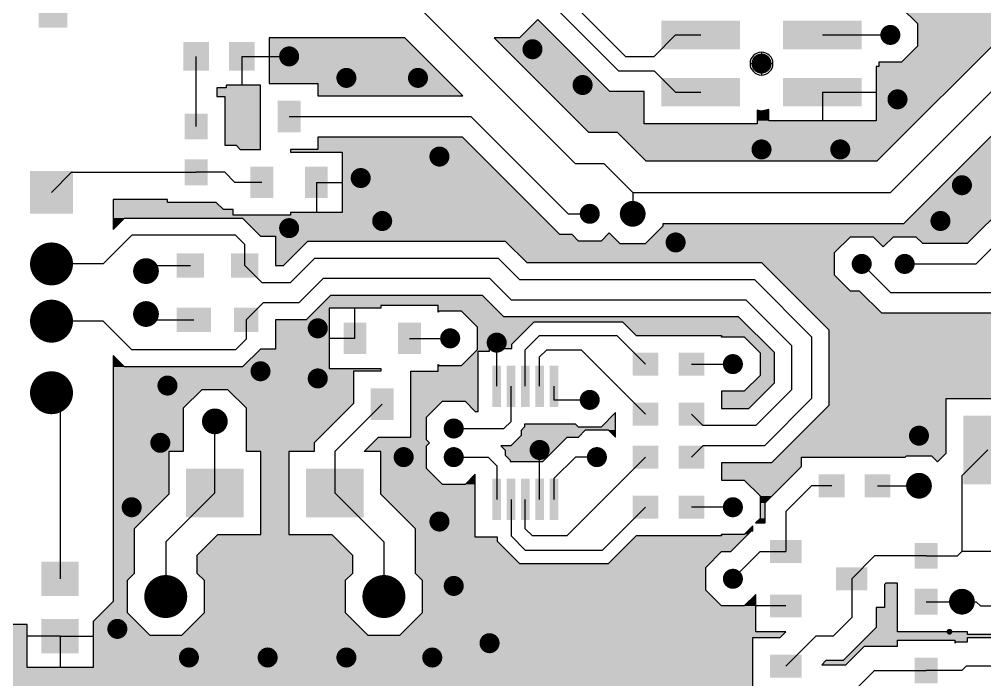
# Model space of a CAD drawing. Extents: x 295 to 953, y 10 to 290.
# Drawn here: x 518.8 to 574.4, y 122.1 to 160.2 of the extents above; entities that cross this region are included whole.
import ezdxf

# ---------------------------------------------------------------- set-up
doc = ezdxf.new("R2010")
doc.units = 0
doc.header["$LTSCALE"] = 5
doc.header["$MEASUREMENT"] = 0
doc.layers.get('0').update_dxf_attribs({"linetype": 'CONTINUOUS', "lineweight": 25})
doc.layers.add('16_COMP_GBR', color=1, linetype='CONTINUOUS')

msp = doc.modelspace()

# ---------------------------------------------------------------- linework, layer by layer
for points, const_width in [([(568.714, 159.25, 1), (569.291, 159.25, 1)], 0.577), ([(534.064, 158.013, 1), (534.641, 158.013, 1)], 0.577), ([(548.089, 158.425, 1), (548.666, 158.425, 1)], 0.577), ([(561.289, 157.6, 1), (561.866, 157.6, 1)], 0.577), ([(537.364, 156.775, 1), (537.941, 156.775, 1)], 0.577), ([(541.489, 156.775, 1), (542.066, 156.775, 1)], 0.577), ([(550.976, 156.363, 1), (551.554, 156.363, 1)], 0.577), ([(569.126, 155.538, 1), (569.704, 155.538, 1)], 0.577), ([(561.289, 152.65, 1), (561.866, 152.65, 1)], 0.577), ([(565.826, 152.65, 1), (566.404, 152.65, 1)], 0.577), ([(542.726, 152.238, 1), (543.304, 152.238, 1)], 0.577), ([(538.189, 151, 1), (538.766, 151, 1)], 0.577), ([(572.839, 150.588, 1), (573.416, 150.588, 1)], 0.577), ([(553.781, 148.938, 1), (554.524, 148.938, 1)], 0.742), ([(551.389, 148.938, 1), (551.966, 148.938, 1)], 0.577), ([(534.064, 148.113, 1), (534.641, 148.113, 1)], 0.577), ([(539.426, 148.525, 1), (540.004, 148.525, 1)], 0.577), ([(571.601, 148.525, 1), (572.179, 148.525, 1)], 0.577), ([(556.339, 147.288, 1), (556.916, 147.288, 1)], 0.577), ([(520.039, 146.05, 1), (521.276, 146.05, 1)], 1.238), ([(525.731, 145.638, 1), (526.474, 145.638, 1)], 0.742), ([(567.064, 146.05, 1), (567.641, 146.05, 1)], 0.577), ([(569.539, 146.05, 1), (570.116, 146.05, 1)], 0.577), ([(520.039, 142.75, 1), (521.276, 142.75, 1)], 1.238), ([(525.731, 143.163, 1), (526.474, 143.163, 1)], 0.742), ([(535.714, 142.338, 1), (536.291, 142.338, 1)], 0.577), ([(543.345, 141.76, 1), (543.923, 141.76, 1)], 0.577), ([(546.026, 141.513, 1), (546.604, 141.513, 1)], 0.577), ([(559.639, 140.275, 1), (560.216, 140.275, 1)], 0.577), ([(532.414, 139.863, 1), (532.991, 139.863, 1)], 0.577), ([(520.039, 138.625, 1), (521.276, 138.625, 1)], 1.238), ([(535.714, 139.45, 1), (536.291, 139.45, 1)], 0.577), ([(527.051, 139.038, 1), (527.629, 139.038, 1)], 0.577), ([(551.389, 138.213, 1), (551.966, 138.213, 1)], 0.577), ([(529.7, 136.975, 1), (530.442, 136.975, 1)], 0.742), ([(543.551, 136.563, 1), (544.129, 136.563, 1)], 0.577), ([(526.639, 135.738, 1), (527.216, 135.738, 1)], 0.577), ([(570.364, 136.15, 1), (570.941, 136.15, 1)], 0.577), ([(548.501, 135.325, 1), (549.079, 135.325, 1)], 0.577), ([(540.664, 134.913, 1), (541.241, 134.913, 1)], 0.577), ([(543.551, 134.913, 1), (544.129, 134.913, 1)], 0.577), ([(551.801, 134.913, 1), (552.379, 134.913, 1)], 0.577), ([(570.281, 133.263, 1), (571.024, 133.263, 1)], 0.742), ([(524.989, 132.025, 1), (525.566, 132.025, 1)], 0.577), ([(559.639, 132.025, 1), (560.216, 132.025, 1)], 0.577), ([(542.726, 131.2, 1), (543.304, 131.2, 1)], 0.577), ([(526.622, 126.877, 1), (527.86, 126.877, 1)], 1.238), ([(539.195, 126.877, 1), (540.433, 126.877, 1)], 1.238), ([(543.551, 127.488, 1), (544.129, 127.488, 1)], 0.577), ([(559.639, 127.9, 1), (560.216, 127.9, 1)], 0.577), ([(572.756, 126.58, 1), (573.499, 126.58, 1)], 0.742), ([(524.164, 125.013, 1), (524.741, 125.013, 1)], 0.577), ([(545.614, 124.188, 1), (546.191, 124.188, 1)], 0.577), ([(572.327, 124.848, 1), (572.492, 124.848, 1)], 0.165), ([(528.289, 123.363, 1), (528.866, 123.363, 1)], 0.577), ([(532.826, 123.363, 1), (533.404, 123.363, 1)], 0.577), ([(537.364, 123.363, 1), (537.941, 123.363, 1)], 0.577), ([(542.314, 123.363, 1), (542.891, 123.363, 1)], 0.577)]:
    msp.add_lwpolyline(points, format="xyb", close=True, dxfattribs=dict(const_width=const_width))
for points in [[(521.565, 161.148), (521.565, 159.663), (519.915, 161.148), (519.915, 159.663)], [(560.34, 160.075), (560.34, 158.425), (555.803, 160.075), (555.803, 158.425)], [(567.353, 160.075), (567.353, 158.425), (562.815, 160.075), (562.815, 158.425)], [(529.733, 158.838), (529.733, 157.188), (528.248, 158.838), (528.248, 157.188)], [(532.373, 158.838), (532.373, 157.188), (530.888, 158.838), (530.888, 157.188)], [(560.34, 156.775), (560.34, 155.125), (555.803, 156.775), (555.803, 155.125)], [(567.353, 156.775), (567.353, 155.125), (562.815, 156.775), (562.815, 155.125)], [(535.013, 155.455), (535.013, 153.64), (533.693, 155.455), (533.693, 153.64)], [(529.65, 154.713), (529.65, 153.228), (528.33, 154.713), (528.33, 153.228)], [(529.65, 152.073), (529.65, 150.588), (528.33, 152.073), (528.33, 150.588)], [(521.895, 151.413), (521.895, 148.938), (519.42, 151.413), (519.42, 148.938)], [(533.445, 151.66), (533.445, 149.845), (532.125, 151.66), (532.125, 149.845)], [(536.58, 151.66), (536.58, 149.845), (535.26, 151.66), (535.26, 149.845)], [(529.444, 146.669), (529.444, 145.266), (527.876, 146.669), (527.876, 145.266)], [(532.579, 146.669), (532.579, 145.266), (531.011, 146.669), (531.011, 145.266)], [(529.856, 143.534), (529.856, 142.131), (527.876, 143.534), (527.876, 142.131)], [(532.579, 143.534), (532.579, 142.131), (531.176, 143.534), (531.176, 142.131)], [(538.808, 142.668), (538.808, 140.853), (537.488, 142.668), (537.488, 140.853)], [(541.943, 142.668), (541.943, 140.853), (540.623, 142.668), (540.623, 140.853)], [(555.638, 140.935), (555.638, 139.615), (554.153, 140.935), (554.153, 139.615)], [(558.278, 140.935), (558.278, 139.615), (556.793, 140.935), (556.793, 139.615)], [(546.563, 140.193), (546.563, 137.8), (546.068, 140.193), (546.068, 137.8)], [(547.388, 140.193), (547.388, 137.8), (546.893, 140.193), (546.893, 137.8)], [(548.213, 140.193), (548.213, 137.8), (547.718, 140.193), (547.718, 137.8)], [(549.038, 140.193), (549.038, 137.8), (548.543, 140.193), (548.543, 137.8)], [(549.863, 140.193), (549.863, 137.8), (549.368, 140.193), (549.368, 137.8)], [(540.375, 138.873), (540.375, 137.058), (539.055, 138.873), (539.055, 137.058)], [(555.638, 138.048), (555.638, 136.728), (554.153, 138.048), (554.153, 136.728)], [(558.278, 138.048), (558.278, 136.728), (556.793, 138.048), (556.793, 136.728)], [(576.015, 137.305), (576.015, 133.345), (573.21, 137.305), (573.21, 133.345)], [(555.638, 135.573), (555.638, 134.253), (554.153, 135.573), (554.153, 134.253)], [(558.278, 135.573), (558.278, 134.253), (556.793, 135.573), (556.793, 134.253)], [(531.726, 134.254), (531.726, 131.446), (528.415, 134.254), (528.415, 131.446)], [(538.641, 134.254), (538.641, 131.446), (535.331, 134.254), (535.331, 131.446)], [(546.563, 133.675), (546.563, 131.283), (546.068, 133.675), (546.068, 131.283)], [(547.388, 133.675), (547.388, 131.283), (546.893, 133.675), (546.893, 131.283)], [(548.213, 133.675), (548.213, 131.283), (547.718, 133.675), (547.718, 131.283)], [(549.038, 133.675), (549.038, 131.283), (548.543, 133.675), (548.543, 131.283)], [(549.863, 133.675), (549.863, 131.283), (549.368, 133.675), (549.368, 131.283)], [(566.363, 133.923), (566.363, 132.603), (564.878, 133.923), (564.878, 132.603)], [(569.003, 133.923), (569.003, 132.603), (567.518, 133.923), (567.518, 132.603)], [(555.638, 132.685), (555.638, 131.365), (554.153, 132.685), (554.153, 131.365)], [(558.278, 132.685), (558.278, 131.365), (556.793, 132.685), (556.793, 131.365)], [(563.888, 130.128), (563.888, 128.808), (562.073, 130.128), (562.073, 128.808)], [(571.725, 129.963), (571.725, 128.478), (570.405, 129.963), (570.405, 128.478)], [(522.225, 128.89), (522.225, 126.91), (520.08, 128.89), (520.08, 126.91)], [(567.683, 128.56), (567.683, 127.24), (565.868, 128.56), (565.868, 127.24)], [(563.888, 126.993), (563.888, 125.673), (562.073, 126.993), (562.073, 125.673)], [(571.725, 127.323), (571.725, 125.838), (570.405, 127.323), (570.405, 125.838)], [(522.225, 125.59), (522.225, 123.61), (520.08, 125.59), (520.08, 123.61)], [(563.888, 123.528), (563.888, 122.208), (562.073, 123.528), (562.073, 122.208)], [(571.725, 123.363), (571.725, 121.878), (570.405, 123.363), (570.405, 121.878)]]:
    msp.add_solid(points)
at = {"layer": '16_COMP_GBR', "color": 7}
for p, q in [((553.74, 158.013), (528.99, 182.763)), ((553.328, 157.188), (528.578, 181.938)), ((538.478, 164.2), (550.853, 151.825)), ((568.25, 151.99), (580.625, 164.365)), ((581.378, 162.55), (569.003, 150.175)), ((569.653, 160.818), (570.57, 159.9)), ((582.13, 160.735), (569.755, 148.36)), ((548.68, 160.144), (547.62, 159.085)), ((552.833, 155.991), (548.68, 160.144)), ((570.57, 159.9), (570.57, 158.602)), ((556.628, 159.25), (555.39, 158.013)), ((556.628, 159.25), (558.071, 159.25)), ((565.084, 159.25), (569.003, 159.25)), ((573.458, 147.246), (585.833, 159.621)), ((533.198, 159.085), (533.198, 156.445)), ((541.025, 159.085), (533.198, 159.085)), ((544.366, 155.744), (541.025, 159.085)), ((546.16, 159.085), (551.605, 153.64)), ((547.62, 159.085), (546.16, 159.085)), ((570.57, 158.602), (569.653, 157.683)), ((528.99, 153.97), (528.99, 158.013)), ((531.63, 158.013), (534.353, 158.013)), ((531.63, 158.013), (531.63, 156.363)), ((531.63, 158.013), (533.198, 158.013)), ((531.63, 158.013), (531.63, 156.363)), ((531.63, 158.013), (533.198, 158.013)), ((553.74, 158.013), (555.39, 158.013)), ((561.578, 158.26), (561.578, 156.94)), ((586.328, 158.425), (573.953, 146.05)), ((560.918, 157.6), (562.238, 157.6)), ((568.343, 157.692), (568.343, 157.435)), ((568.354, 157.683), (568.343, 157.692)), ((569.653, 157.683), (568.354, 157.683)), ((553.328, 157.188), (555.39, 157.188)), ((556.628, 155.95), (555.39, 157.188)), ((568.178, 157.435), (568.178, 154.3)), ((568.343, 157.435), (568.178, 157.435)), ((530.723, 156.363), (530.723, 156.198)), ((532.703, 156.363), (530.723, 156.363)), ((532.703, 152.65), (532.703, 156.363)), ((533.198, 156.445), (536.003, 156.445)), ((536.003, 156.445), (536.003, 155.744)), ((530.186, 156.198), (530.186, 155.703)), ((530.723, 156.198), (530.186, 156.198)), ((554.813, 155.991), (552.833, 155.991)), ((554.813, 154.135), (554.813, 155.991)), ((556.628, 155.95), (558.071, 155.95)), ((565.084, 155.95), (565.084, 154.3)), ((565.084, 155.95), (568.178, 155.95)), ((530.186, 155.703), (530.64, 155.703)), ((530.64, 155.703), (530.64, 152.898)), ((536.003, 155.744), (544.366, 155.744)), ((561.33, 154.91), (561.33, 154.135)), ((561.578, 154.861), (561.33, 154.91)), ((561.99, 154.944), (561.578, 154.861)), ((561.99, 154.3), (561.99, 154.944)), ((534.353, 154.548), (544.83, 154.548)), ((550.44, 148.938), (544.83, 154.548)), ((561.33, 154.135), (554.813, 154.135)), ((568.178, 154.3), (561.99, 154.3)), ((551.605, 153.64), (553.255, 153.64)), ((553.255, 153.64), (554.905, 151.99)), ((536.003, 153.351), (536.003, 152.65)), ((544.335, 153.351), (536.003, 153.351)), ((549.945, 147.741), (544.335, 153.351)), ((530.64, 152.898), (531.29, 152.898)), ((531.29, 152.898), (531.538, 152.65)), ((531.538, 152.65), (532.703, 152.65)), ((534.435, 152.65), (534.435, 152.485)), ((536.003, 152.65), (534.435, 152.65)), ((534.435, 152.485), (537.405, 152.485)), ((537.405, 152.485), (537.405, 149.02)), ((554.905, 151.99), (568.25, 151.99)), ((552.503, 151.825), (550.853, 151.825)), ((554.153, 150.175), (552.503, 151.825)), ((520.658, 150.175), (521.813, 151.33)), ((521.813, 151.33), (528.99, 151.33)), ((530.64, 151.33), (528.99, 151.33)), ((530.64, 151.33), (531.218, 150.753)), ((532.785, 150.753), (531.218, 150.753)), ((535.92, 150.753), (535.92, 149.02)), ((535.92, 150.753), (537.405, 150.753)), ((524.205, 149.763), (524.205, 148.028)), ((527.34, 149.763), (524.205, 149.763)), ((527.34, 149.597), (527.34, 149.763)), ((554.153, 150.175), (569.003, 150.175)), ((554.153, 150.175), (554.153, 148.938)), ((530.155, 149.597), (527.34, 149.597)), ((530.569, 149.185), (530.155, 149.597)), ((531.135, 149.185), (530.569, 149.185)), ((531.135, 148.855), (531.135, 149.185)), ((524.205, 148.028), (524.867, 148.69)), ((524.867, 148.69), (531.67, 148.69)), ((534.435, 148.855), (531.135, 148.855)), ((531.67, 148.69), (532.701, 147.659)), ((534.435, 149.02), (534.435, 148.855)), ((537.405, 149.02), (534.435, 149.02)), ((550.44, 148.938), (551.678, 148.938)), ((555.885, 148.22), (554.87, 147.205)), ((555.885, 148.36), (555.885, 148.22)), ((569.755, 148.36), (555.885, 148.36)), ((523.628, 146.05), (525.278, 147.7)), ((531.259, 147.7), (525.278, 147.7)), ((531.259, 147.7), (531.795, 147.164)), ((532.701, 147.659), (533.569, 147.659)), ((533.569, 147.659), (533.569, 145.968)), ((550.658, 147.741), (549.945, 147.741)), ((551.029, 147.37), (550.658, 147.741)), ((552.798, 147.842), (552.328, 147.37)), ((553.435, 147.205), (552.798, 147.842)), ((565.785, 146.7), (566.704, 147.617)), ((566.704, 147.617), (568.003, 147.617)), ((568.003, 147.617), (568.59, 147.03)), ((568.59, 147.03), (569.179, 147.617)), ((569.179, 147.617), (570.478, 147.617)), ((570.478, 147.617), (570.849, 147.246)), ((531.795, 145.968), (531.795, 147.164)), ((534.024, 145.968), (535.427, 147.37)), ((535.427, 147.37), (546.808, 147.37)), ((546.808, 147.37), (548.046, 146.133)), ((552.328, 147.37), (551.029, 147.37)), ((554.87, 147.205), (553.435, 147.205)), ((570.849, 147.246), (573.458, 147.246)), ((535.838, 146.38), (534.435, 144.978)), ((535.838, 146.38), (546.398, 146.38)), ((547.635, 145.143), (546.398, 146.38)), ((565.785, 145.402), (565.785, 146.7)), ((523.628, 146.05), (520.658, 146.05)), ((526.103, 145.638), (526.433, 145.968)), ((526.433, 145.968), (528.66, 145.968)), ((531.795, 145.968), (532.785, 144.978)), ((533.569, 145.968), (534.024, 145.968)), ((548.046, 146.133), (561.576, 146.133)), ((561.576, 146.133), (565.455, 142.253)), ((567.353, 146.05), (569.003, 144.4)), ((569.828, 146.05), (573.953, 146.05)), ((536.333, 145.225), (534.93, 143.823)), ((536.333, 145.225), (545.903, 145.225)), ((547.14, 143.988), (545.903, 145.225)), ((566.704, 144.482), (565.785, 145.402)), ((532.785, 144.978), (534.435, 144.978)), ((547.635, 145.143), (561.165, 145.143)), ((564.465, 141.842), (561.165, 145.143)), ((536.743, 144.235), (535.341, 142.833)), ((545.492, 144.235), (536.743, 144.235)), ((546.729, 142.997), (545.492, 144.235)), ((567.229, 144.482), (566.704, 144.482)), ((568.508, 143.204), (567.229, 144.482)), ((569.003, 144.4), (579.315, 144.4)), ((531.878, 142.833), (532.868, 143.823)), ((532.868, 143.823), (534.93, 143.823)), ((539.633, 143.658), (539.633, 143.493)), ((542.933, 143.658), (539.633, 143.658)), ((542.933, 143.276), (542.933, 143.658)), ((547.14, 143.988), (560.67, 143.988)), ((563.31, 141.348), (560.67, 143.988)), ((526.103, 143.163), (526.433, 142.833)), ((536.663, 143.493), (536.663, 140.028)), ((539.633, 143.493), (536.663, 143.493)), ((538.148, 141.76), (538.148, 143.493)), ((542.985, 143.327), (542.933, 143.276)), ((544.284, 143.327), (542.985, 143.327)), ((545.201, 142.41), (544.284, 143.327)), ((560.259, 142.997), (546.729, 142.997)), ((562.32, 140.937), (560.259, 142.997)), ((579.81, 143.204), (568.508, 143.204)), ((523.628, 142.75), (520.658, 142.75)), ((523.628, 142.75), (525.278, 141.1)), ((526.433, 142.833), (528.866, 142.833)), ((531.878, 142.833), (531.878, 141.719)), ((533.569, 142.833), (533.569, 141.141)), ((535.341, 142.833), (533.569, 142.833)), ((547.181, 141.425), (548.465, 142.709)), ((548.465, 142.709), (553.57, 142.709)), ((553.57, 142.709), (554.354, 141.925)), ((545.201, 141.112), (545.201, 142.41)), ((548.79, 141.925), (547.965, 141.1)), ((548.79, 141.925), (553.245, 141.925)), ((554.895, 140.275), (553.245, 141.925)), ((554.354, 141.925), (559.268, 141.925)), ((559.268, 141.925), (559.268, 141.833)), ((565.455, 142.253), (565.455, 137.884)), ((531.259, 141.1), (531.878, 141.719)), ((538.148, 141.76), (536.663, 141.76)), ((541.283, 141.76), (543.634, 141.76)), ((546.315, 138.996), (546.315, 141.513)), ((547.181, 141.183), (547.181, 141.425)), ((559.268, 141.833), (559.279, 141.842)), ((559.279, 141.842), (560.578, 141.842)), ((560.578, 141.842), (561.495, 140.925)), ((563.31, 141.348), (563.31, 138.79)), ((564.465, 141.842), (564.465, 138.295)), ((524.205, 140.772), (524.205, 126.595)), ((524.867, 140.11), (524.205, 140.772)), ((531.259, 141.1), (525.278, 141.1)), ((532.701, 141.141), (531.67, 140.11)), ((533.569, 141.141), (532.701, 141.141)), ((544.284, 140.193), (545.201, 141.112)), ((545.243, 141.018), (545.903, 141.018)), ((545.243, 137.553), (545.243, 141.018)), ((545.903, 141.183), (547.181, 141.183)), ((545.903, 141.018), (545.903, 141.183)), ((547.965, 138.996), (547.965, 141.1)), ((549.203, 141.1), (548.79, 140.688)), ((549.203, 141.1), (551.183, 141.1)), ((554.895, 137.388), (551.183, 141.1)), ((561.495, 140.925), (561.495, 139.627)), ((562.32, 139.201), (562.32, 140.937)), ((542.933, 140.244), (542.985, 140.193)), ((542.933, 139.863), (542.933, 140.244)), ((548.79, 138.996), (548.79, 140.688)), ((557.535, 140.275), (559.928, 140.275)), ((531.67, 140.11), (524.867, 140.11)), ((536.663, 140.028), (539.633, 140.028)), ((538.065, 139.863), (538.065, 138.006)), ((539.633, 139.863), (538.065, 139.863)), ((539.633, 140.028), (539.633, 139.863)), ((541.365, 139.863), (542.933, 139.863)), ((541.365, 136.067), (541.365, 139.863)), ((542.985, 140.193), (544.284, 140.193)), ((561.495, 139.627), (560.578, 138.708)), ((560.837, 137.718), (562.32, 139.201)), ((520.658, 138.625), (521.153, 138.13)), ((529.318, 138.79), (528.254, 137.727)), ((530.822, 138.79), (529.318, 138.79)), ((531.886, 137.727), (530.822, 138.79)), ((547.14, 136.975), (547.14, 138.996)), ((549.615, 138.996), (549.615, 138.213)), ((559.268, 138.717), (559.268, 137.718)), ((559.279, 138.708), (559.268, 138.717)), ((560.578, 138.708), (559.279, 138.708)), ((561.248, 136.728), (563.31, 138.79)), ((521.153, 138.13), (521.153, 127.9)), ((538.065, 138.006), (535.788, 135.731)), ((542.273, 137.213), (543.192, 138.13)), ((543.192, 138.13), (544.49, 138.13)), ((544.49, 138.13), (545.068, 137.553)), ((549.615, 138.213), (551.678, 138.213)), ((561.743, 135.573), (564.465, 138.295)), ((572.22, 138.295), (577.005, 138.295)), ((572.22, 135.15), (572.22, 138.295)), ((528.254, 137.727), (528.254, 135.244)), ((531.886, 135.244), (531.886, 137.727)), ((539.715, 137.965), (536.986, 135.236)), ((545.068, 137.553), (545.243, 137.553)), ((553.163, 137.48), (552.328, 136.645)), ((553.163, 136.058), (553.163, 137.48)), ((559.268, 137.718), (560.837, 137.718)), ((565.455, 137.884), (562.153, 134.583)), ((530.071, 132.85), (530.071, 136.975)), ((542.273, 135.914), (542.273, 137.213)), ((547.14, 136.975), (546.728, 136.563)), ((557.535, 137.388), (558.195, 136.728)), ((543.84, 136.563), (546.728, 136.563)), ((547.924, 136.65), (547.718, 136.444)), ((547.718, 136.444), (547.718, 136.152)), ((547.924, 136.81), (547.924, 136.65)), ((550.853, 136.81), (547.924, 136.81)), ((550.853, 136.82), (550.853, 136.81)), ((551.029, 136.645), (550.853, 136.82)), ((552.328, 136.645), (551.029, 136.645)), ((551.029, 136.067), (551.442, 136.48)), ((551.442, 136.48), (552.74, 136.48)), ((552.74, 136.48), (553.163, 136.058)), ((561.248, 136.728), (558.195, 136.728)), ((538.685, 135.244), (539.509, 136.067)), ((539.509, 136.067), (541.365, 136.067)), ((542.447, 135.738), (542.273, 135.914)), ((547.718, 136.152), (547.138, 135.573)), ((548.972, 134.665), (550.374, 136.067)), ((550.374, 136.067), (551.029, 136.067)), ((527.424, 135.244), (527.424, 132.772)), ((528.254, 135.244), (527.424, 135.244)), ((532.716, 135.244), (531.886, 135.244)), ((532.716, 130.456), (532.716, 135.244)), ((534.339, 135.244), (534.339, 130.456)), ((535.788, 135.244), (534.339, 135.244)), ((535.788, 135.731), (535.788, 135.244)), ((536.986, 135.236), (536.986, 132.85)), ((539.631, 135.244), (538.685, 135.244)), ((539.631, 132.772), (539.631, 135.244)), ((542.273, 135.563), (542.447, 135.738)), ((542.273, 134.264), (542.273, 135.563)), ((547.138, 135.573), (546.561, 135.573)), ((546.561, 135.573), (546.81, 135.323)), ((546.81, 135.323), (546.81, 135.031)), ((557.535, 134.913), (558.195, 135.573)), ((561.743, 135.573), (558.195, 135.573)), ((574.613, 135.325), (573.128, 133.84)), ((543.84, 134.913), (545.82, 134.913)), ((546.315, 134.418), (545.82, 134.913)), ((546.81, 135.031), (547.099, 134.743)), ((547.099, 134.743), (547.099, 134.665)), ((547.099, 134.665), (548.972, 134.665)), ((548.79, 132.479), (548.79, 134.913)), ((549.615, 133.675), (550.853, 134.913)), ((554.895, 134.913), (550.358, 130.375)), ((552.09, 134.913), (550.853, 134.913)), ((563.888, 134.913), (569.852, 134.913)), ((563.888, 134.376), (563.888, 134.913)), ((569.852, 134.913), (569.935, 134.995)), ((569.935, 134.995), (571.37, 134.995)), ((571.37, 134.995), (571.718, 134.647)), ((571.718, 134.647), (572.22, 135.15)), ((543.192, 133.345), (542.273, 134.264)), ((546.315, 134.418), (546.315, 132.479)), ((559.268, 134.583), (559.268, 133.583)), ((562.153, 134.583), (559.268, 134.583)), ((561.784, 132.272), (563.888, 134.376)), ((545.068, 133.923), (544.49, 133.345)), ((545.078, 133.923), (545.068, 133.923)), ((545.078, 130.293), (545.078, 133.923)), ((549.615, 133.675), (549.615, 132.479)), ((559.268, 133.583), (559.279, 133.592)), ((559.279, 133.592), (560.578, 133.592)), ((560.578, 133.592), (561.495, 132.675)), ((573.128, 133.84), (573.128, 129.467)), ((544.49, 133.345), (543.192, 133.345)), ((562.98, 131.778), (564.465, 133.263)), ((565.62, 133.263), (564.465, 133.263)), ((568.26, 133.263), (570.653, 133.263)), ((527.424, 132.772), (525.426, 130.773)), ((530.071, 132.85), (527.241, 130.022)), ((536.986, 132.85), (539.814, 130.022)), ((541.629, 130.773), (539.631, 132.772)), ((547.14, 132.479), (547.14, 130.375)), ((547.965, 130.788), (547.965, 132.479)), ((561.495, 132.675), (561.495, 131.377)), ((554.895, 132.025), (552.42, 129.55)), ((559.928, 132.025), (557.535, 132.025)), ((561.784, 131.118), (561.784, 132.272)), ((561.495, 131.377), (561.238, 131.118)), ((562.98, 131.778), (562.98, 129.467)), ((525.426, 130.773), (525.426, 128.212)), ((541.629, 128.212), (541.629, 130.773)), ((547.965, 130.788), (548.378, 130.375)), ((561.083, 130.962), (560.578, 130.458)), ((561.083, 130.664), (561.083, 130.962)), ((561.238, 131.118), (561.784, 131.118)), ((529.056, 129.269), (530.242, 130.456)), ((530.242, 130.456), (532.716, 130.456)), ((534.339, 130.456), (536.813, 130.456)), ((536.813, 130.456), (537.999, 129.269)), ((546.356, 130.293), (545.078, 130.293)), ((546.356, 130.05), (546.356, 130.293)), ((547.965, 129.55), (547.14, 130.375)), ((550.358, 130.375), (548.378, 130.375)), ((554.354, 130.375), (552.745, 128.766)), ((559.268, 130.375), (554.354, 130.375)), ((559.268, 130.467), (559.268, 130.375)), ((559.279, 130.458), (559.268, 130.467)), ((560.578, 130.458), (559.279, 130.458)), ((559.804, 129.467), (561, 130.664)), ((561, 130.664), (561.083, 130.664)), ((527.241, 130.022), (527.241, 126.877)), ((539.814, 130.022), (539.814, 126.877)), ((547.64, 128.766), (546.356, 130.05)), ((529.056, 128.212), (529.056, 129.269)), ((537.999, 129.269), (537.999, 128.212)), ((547.965, 129.55), (552.42, 129.55)), ((558.36, 128.55), (559.279, 129.467)), ((559.279, 129.467), (559.804, 129.467)), ((559.928, 127.9), (561.495, 129.467)), ((561.495, 129.467), (562.98, 129.467)), ((566.775, 127.9), (568.095, 129.22)), ((571.065, 129.22), (568.095, 129.22)), ((571.065, 129.22), (572.88, 129.22)), ((573.128, 129.467), (572.88, 129.22)), ((575.355, 129.467), (573.128, 129.467)), ((552.745, 128.766), (547.64, 128.766)), ((558.36, 127.252), (558.36, 128.55)), ((525.426, 128.212), (525.014, 127.799)), ((529.469, 127.799), (529.056, 128.212)), ((537.999, 128.212), (537.587, 127.799)), ((542.042, 127.799), (541.629, 128.212)), ((525.014, 127.799), (525.014, 125.955)), ((529.469, 125.955), (529.469, 127.799)), ((537.587, 127.799), (537.587, 125.955)), ((542.042, 125.955), (542.042, 127.799)), ((566.775, 127.9), (566.775, 125.673)), ((568.745, 127.653), (568.673, 127.58)), ((568.673, 127.58), (568.673, 126.25)), ((569.415, 127.653), (568.745, 127.653)), ((569.415, 124.848), (569.415, 127.653)), ((559.279, 126.333), (558.36, 127.252)), ((561.248, 127.002), (560.578, 126.333)), ((561.248, 124.848), (561.248, 127.002)), ((524.205, 126.595), (523.05, 125.44)), ((560.578, 126.333), (559.279, 126.333)), ((562.98, 126.333), (561.248, 126.333)), ((571.065, 126.58), (573.128, 126.58)), ((573.128, 126.58), (573.953, 126.58)), ((574.2, 126.333), (573.953, 126.58)), ((574.2, 126.333), (575.355, 126.333)), ((525.014, 125.955), (526.319, 124.65)), ((528.163, 124.65), (529.469, 125.955)), ((537.587, 125.955), (538.892, 124.65)), ((540.736, 124.65), (542.042, 125.955)), ((568.178, 126.25), (568.178, 125.092)), ((568.673, 126.25), (568.178, 126.25)), ((519.255, 125.26), (514.208, 125.26)), ((519.255, 122.785), (519.255, 125.26)), ((523.05, 125.44), (523.05, 122.785)), ((565.703, 124.6), (566.775, 125.673)), ((526.319, 124.65), (528.163, 124.65)), ((538.892, 124.65), (540.736, 124.65)), ((562.977, 124.848), (561.248, 124.848)), ((562.647, 124.518), (562.977, 124.848)), ((568.178, 125.092), (566.283, 123.198)), ((572.41, 124.848), (569.415, 124.848)), ((573.458, 124.848), (572.41, 124.848)), ((573.458, 124.683), (573.458, 124.848)), ((577.253, 124.683), (573.458, 124.683)), ((521.153, 124.6), (519.255, 124.6)), ((521.153, 124.6), (521.153, 122.785)), ((521.153, 124.6), (523.05, 124.6)), ((561.083, 124.518), (562.647, 124.518)), ((561.083, 121.218), (561.083, 124.518)), ((562.98, 122.868), (564.713, 124.6)), ((565.703, 124.6), (564.713, 124.6)), ((569.415, 124.353), (572.715, 124.353)), ((569.415, 124.022), (569.415, 124.353)), ((572.715, 124.353), (572.715, 124.191)), ((572.715, 124.191), (572.794, 124.27)), ((572.794, 124.27), (573.458, 124.27)), ((573.458, 124.518), (577.253, 124.518)), ((573.458, 124.27), (573.458, 124.518)), ((566.442, 122.95), (567.514, 124.022)), ((567.514, 124.022), (569.415, 124.022)), ((565.293, 123.198), (565.046, 122.95)), ((566.283, 123.198), (565.293, 123.198)), ((523.05, 122.785), (519.255, 122.785)), ((565.046, 122.95), (566.442, 122.95)), ((566.775, 121.3), (568.095, 122.62)), ((568.095, 122.62), (571.065, 122.62)), ((573.128, 122.62), (571.065, 122.62)), ((573.128, 122.62), (573.375, 122.868)), ((575.355, 122.868), (573.375, 122.868))]:
    msp.add_line(p, q, dxfattribs=at)
for start, end in [(0, 180), (180, 0)]:
    msp.add_arc((561.578, 157.6), 0.66, start, end, dxfattribs=at)
for points in [[(570.57, 159.9), (569.653, 160.818), (576.16, 159.9), (577.078, 160.818)], [(547.62, 159.085), (548.68, 160.144), (549.739, 159.085), (548.68, 160.144)], [(570.57, 158.602), (570.57, 159.9), (574.862, 158.602), (576.16, 159.9)], [(569.755, 148.36), (581.016, 159.621), (574.571, 148.36), (585.833, 159.621)], [(533.198, 156.445), (533.198, 159.085), (543.665, 156.445), (541.025, 159.085)], [(533.198, 159.085), (533.198, 159.085), (541.025, 159.085), (533.198, 159.085)], [(549.254, 155.991), (546.16, 159.085), (552.833, 155.991), (549.739, 159.085)], [(569.653, 157.683), (570.57, 158.602), (573.943, 157.683), (574.862, 158.602)], [(568.343, 157.683), (568.343, 157.692), (568.354, 157.683), (568.343, 157.692)], [(568.343, 157.435), (568.343, 157.683), (573.695, 157.435), (573.943, 157.683)], [(568.178, 154.3), (568.178, 157.435), (570.56, 154.3), (573.695, 157.435)], [(530.723, 156.362), (530.723, 156.363), (532.703, 156.362), (530.723, 156.363)], [(530.723, 156.198), (530.723, 156.362), (532.703, 156.198), (532.703, 156.362)], [(536.003, 155.744), (536.003, 156.445), (544.366, 155.744), (543.665, 156.445)], [(530.186, 155.703), (530.186, 156.198), (532.703, 155.703), (532.703, 156.198)], [(551.11, 154.135), (549.254, 155.991), (554.813, 154.135), (554.813, 155.991)], [(549.254, 155.991), (549.254, 155.991), (554.813, 155.991), (552.833, 155.991)], [(530.64, 152.898), (530.64, 155.703), (532.703, 152.898), (532.703, 155.703)], [(561.33, 154.861), (561.33, 154.91), (561.578, 154.861), (561.33, 154.91)], [(561.33, 154.3), (561.33, 154.861), (561.99, 154.3), (561.99, 154.861)], [(561.578, 154.861), (561.99, 154.943), (561.99, 154.861), (561.99, 154.943)], [(551.605, 153.64), (551.11, 154.135), (569.9, 153.64), (570.395, 154.135)], [(561.33, 154.135), (561.33, 154.3), (570.395, 154.135), (570.56, 154.3)], [(554.905, 151.99), (553.255, 153.64), (568.25, 151.99), (569.9, 153.64)], [(536.003, 152.65), (536.003, 153.351), (545.036, 152.65), (544.335, 153.351)], [(536.003, 153.351), (536.003, 153.351), (544.335, 153.351), (536.003, 153.351)], [(531.538, 152.65), (531.29, 152.898), (532.703, 152.65), (532.703, 152.898)], [(534.435, 152.485), (534.435, 152.65), (545.201, 152.485), (545.036, 152.65)], [(537.405, 149.02), (537.405, 152.485), (548.666, 149.02), (545.201, 152.485)], [(524.205, 149.762), (524.205, 149.763), (527.34, 149.762), (524.205, 149.763)], [(524.205, 149.597), (524.205, 149.762), (527.34, 149.597), (527.34, 149.762)], [(524.205, 149.597), (524.205, 149.597), (530.155, 149.597), (527.34, 149.597)], [(524.205, 149.185), (524.205, 149.597), (530.569, 149.185), (530.155, 149.597)], [(524.205, 148.855), (524.205, 149.185), (531.135, 148.855), (531.135, 149.185)], [(524.205, 149.185), (524.205, 149.185), (531.135, 149.185), (530.569, 149.185)], [(524.205, 148.69), (524.205, 148.855), (548.996, 148.69), (548.831, 148.855)], [(524.205, 148.028), (524.205, 148.69), (524.205, 148.028), (524.867, 148.69)], [(524.205, 148.69), (524.205, 148.69), (524.867, 148.69), (531.67, 148.69)], [(532.618, 147.741), (531.67, 148.69), (549.945, 147.741), (548.996, 148.69)], [(534.435, 148.855), (534.435, 149.02), (548.831, 148.855), (548.666, 149.02)], [(555.283, 147.617), (555.885, 148.22), (573.829, 147.617), (574.431, 148.22)], [(555.885, 148.22), (555.885, 148.36), (574.431, 148.22), (574.571, 148.36)], [(532.701, 147.659), (532.618, 147.741), (550.74, 147.659), (550.658, 147.741)], [(532.618, 147.741), (532.618, 147.741), (550.658, 147.741), (549.945, 147.741)], [(533.569, 147.37), (533.569, 147.659), (551.029, 147.37), (550.74, 147.659)], [(552.328, 147.37), (552.798, 147.842), (553.27, 147.37), (552.798, 147.842)], [(554.87, 147.205), (555.283, 147.617), (566.291, 147.205), (566.704, 147.617)], [(555.283, 147.617), (555.283, 147.617), (566.704, 147.617), (568.003, 147.617)], [(568.003, 147.617), (568.003, 147.617), (569.179, 147.617), (570.478, 147.617)], [(568.59, 147.03), (568.003, 147.617), (568.59, 147.03), (569.179, 147.617)], [(570.849, 147.246), (570.478, 147.617), (573.458, 147.246), (573.829, 147.617)], [(533.569, 145.968), (533.569, 147.37), (534.024, 145.968), (535.427, 147.37)], [(533.569, 147.37), (533.569, 147.37), (535.427, 147.37), (546.808, 147.37)], [(546.973, 147.205), (546.808, 147.37), (553.435, 147.205), (553.27, 147.37)], [(547.478, 146.7), (546.973, 147.205), (565.785, 146.7), (566.291, 147.205)], [(548.046, 146.133), (547.478, 146.7), (565.785, 146.133), (565.785, 146.7)], [(562.307, 145.402), (561.576, 146.133), (565.785, 145.402), (565.785, 146.133)], [(563.226, 144.482), (562.307, 145.402), (566.704, 144.482), (565.785, 145.402)], [(536.166, 143.658), (536.743, 144.235), (546.069, 143.658), (545.492, 144.235)], [(536.743, 144.235), (536.743, 144.235), (542.933, 144.235), (536.743, 144.235)], [(563.226, 144.482), (563.226, 144.482), (567.229, 144.482), (566.704, 144.482)], [(564.505, 143.204), (563.226, 144.482), (568.508, 143.204), (567.229, 144.482)], [(536.001, 143.493), (536.166, 143.657), (539.633, 143.493), (539.633, 143.657)], [(536.166, 143.657), (536.166, 143.658), (539.633, 143.657), (542.933, 143.658)], [(542.933, 143.327), (542.933, 143.658), (546.399, 143.327), (546.069, 143.658)], [(535.341, 142.833), (536.001, 143.492), (536.663, 142.833), (536.663, 143.492)], [(536.001, 143.492), (536.001, 143.493), (536.663, 143.492), (539.633, 143.493)], [(542.933, 143.327), (542.933, 143.327), (542.985, 143.327), (544.284, 143.327)], [(542.933, 143.276), (542.933, 143.327), (542.933, 143.276), (542.985, 143.327)], [(544.614, 142.997), (544.284, 143.327), (546.729, 142.997), (546.399, 143.327)], [(544.614, 142.997), (544.614, 142.997), (560.259, 142.997), (546.729, 142.997)], [(544.903, 142.709), (544.614, 142.997), (560.548, 142.709), (560.259, 142.997)], [(565.455, 142.253), (564.505, 143.204), (696.522, 142.253), (697.472, 143.204)], [(533.569, 141.141), (533.569, 142.833), (536.663, 141.141), (536.663, 142.833)], [(545.201, 142.41), (544.903, 142.709), (548.166, 142.41), (548.465, 142.709)], [(544.903, 142.709), (544.903, 142.709), (548.465, 142.709), (553.57, 142.709)], [(554.354, 141.925), (553.57, 142.709), (561.332, 141.925), (560.548, 142.709)], [(545.201, 141.425), (545.201, 142.41), (547.181, 141.425), (548.166, 142.41)], [(559.268, 141.842), (559.268, 141.925), (561.414, 141.842), (561.332, 141.925)], [(565.455, 138.79), (565.455, 142.253), (693.058, 138.79), (696.522, 142.253)], [(545.201, 141.183), (545.201, 141.425), (547.181, 141.183), (547.181, 141.425)], [(559.268, 141.842), (559.268, 141.842), (559.279, 141.842), (560.578, 141.842)], [(559.268, 141.833), (559.268, 141.842), (559.268, 141.833), (559.279, 141.842)], [(561.484, 140.937), (560.578, 141.842), (562.32, 140.937), (561.414, 141.842)], [(524.205, 140.11), (524.205, 140.772), (524.867, 140.11), (524.205, 140.772)], [(531.67, 140.11), (532.701, 141.141), (536.663, 140.11), (536.663, 141.141)], [(544.284, 140.193), (545.107, 141.017), (545.243, 140.193), (545.243, 141.017)], [(545.107, 141.018), (545.201, 141.112), (545.903, 141.018), (545.903, 141.112)], [(545.107, 141.017), (545.107, 141.018), (545.243, 141.017), (545.903, 141.018)], [(545.201, 141.182), (545.201, 141.183), (545.903, 141.182), (547.181, 141.183)], [(545.201, 141.112), (545.201, 141.182), (545.903, 141.112), (545.903, 141.182)], [(561.495, 140.925), (561.484, 140.937), (562.32, 140.925), (562.32, 140.937)], [(561.495, 139.627), (561.495, 140.925), (562.32, 139.627), (562.32, 140.925)], [(542.933, 140.193), (542.933, 140.244), (542.985, 140.193), (542.933, 140.244)], [(524.205, 140.028), (524.205, 140.11), (536.663, 140.028), (536.663, 140.11)], [(524.205, 140.11), (524.205, 140.11), (530.822, 140.11), (524.867, 140.11)], [(524.205, 140.027), (524.205, 140.028), (539.633, 140.027), (536.663, 140.028)], [(524.205, 139.863), (524.205, 140.027), (539.633, 139.863), (539.633, 140.027)], [(524.205, 139.862), (524.205, 139.863), (538.065, 139.862), (539.633, 139.863)], [(524.205, 138.79), (524.205, 139.862), (538.065, 138.79), (538.065, 139.862)], [(541.365, 138.13), (541.365, 139.863), (545.243, 138.13), (545.243, 139.863)], [(542.933, 139.863), (542.933, 140.193), (545.243, 139.863), (545.243, 140.193)], [(560.578, 138.708), (561.07, 139.201), (561.827, 138.708), (562.32, 139.201)], [(561.07, 139.201), (561.495, 139.627), (562.32, 139.201), (562.32, 139.627)], [(524.205, 137.727), (524.205, 138.79), (528.254, 137.727), (529.318, 138.79)], [(524.205, 138.79), (524.205, 138.79), (529.318, 138.79), (530.822, 138.79)], [(531.607, 138.006), (530.822, 138.79), (538.065, 138.006), (538.065, 138.79)], [(559.268, 138.708), (559.268, 138.717), (559.279, 138.708), (559.268, 138.717)], [(559.268, 137.718), (559.268, 138.708), (560.837, 137.718), (561.827, 138.708)], [(565.455, 138.625), (565.455, 138.79), (613.785, 138.625), (613.95, 138.79)], [(565.455, 138.79), (565.455, 138.79), (613.95, 138.79), (615.795, 138.79)], [(565.455, 138.46), (565.455, 138.625), (590.535, 138.46), (590.535, 138.625)], [(565.455, 138.625), (565.455, 138.625), (590.535, 138.625), (594.495, 138.625)], [(531.886, 137.727), (531.607, 138.006), (537.786, 137.727), (538.065, 138.006)], [(541.365, 137.213), (541.365, 138.13), (542.273, 137.213), (543.192, 138.13)], [(541.365, 138.13), (541.365, 138.13), (543.192, 138.13), (544.49, 138.13)], [(545.068, 137.553), (544.49, 138.13), (545.243, 137.553), (545.243, 138.13)], [(565.455, 138.295), (565.455, 138.46), (587.4, 138.295), (587.4, 138.46)], [(565.455, 138.46), (565.455, 138.46), (587.4, 138.46), (590.535, 138.46)], [(565.455, 137.884), (565.455, 138.295), (572.22, 137.884), (572.22, 138.295)], [(565.455, 138.295), (565.455, 138.295), (572.22, 138.295), (577.005, 138.295)], [(524.205, 135.244), (524.205, 137.727), (528.254, 135.244), (528.254, 137.727)], [(531.886, 135.731), (531.886, 137.727), (535.788, 135.731), (537.786, 137.727)], [(552.328, 136.645), (553.163, 137.48), (553.163, 136.645), (553.163, 137.48)], [(562.721, 135.15), (565.455, 137.884), (572.22, 135.15), (572.22, 137.884)], [(541.365, 136.068), (541.365, 137.213), (542.273, 136.068), (542.273, 137.213)], [(547.718, 136.444), (547.754, 136.48), (551.405, 136.444), (551.442, 136.48)], [(547.718, 136.152), (547.718, 136.444), (551.113, 136.152), (551.405, 136.444)], [(547.754, 136.48), (547.919, 136.645), (553.163, 136.48), (553.163, 136.645)], [(547.754, 136.48), (547.754, 136.48), (551.442, 136.48), (552.74, 136.48)], [(547.919, 136.645), (547.924, 136.65), (551.029, 136.645), (551.024, 136.65)], [(547.924, 136.65), (547.924, 136.81), (551.024, 136.65), (550.863, 136.81)], [(550.853, 136.81), (550.853, 136.82), (550.863, 136.81), (550.853, 136.82)], [(553.162, 136.058), (552.74, 136.48), (553.162, 136.058), (553.163, 136.48)], [(539.179, 135.737), (539.355, 135.914), (542.447, 135.737), (542.273, 135.914)], [(539.355, 135.914), (539.509, 136.067), (542.273, 135.914), (542.273, 136.067)], [(539.509, 136.067), (541.365, 136.068), (542.273, 136.067), (542.273, 136.068)], [(547.138, 135.573), (547.633, 136.067), (549.879, 135.573), (550.374, 136.067)], [(547.633, 136.067), (547.718, 136.152), (551.029, 136.067), (551.113, 136.152)], [(547.633, 136.067), (547.633, 136.067), (550.374, 136.067), (551.029, 136.067)], [(524.205, 132.772), (524.205, 135.244), (527.424, 132.772), (527.424, 135.244)], [(524.205, 135.244), (524.205, 135.244), (527.424, 135.244), (528.254, 135.244)], [(531.886, 135.244), (531.886, 135.731), (535.788, 135.244), (535.788, 135.731)], [(532.716, 130.456), (532.716, 135.244), (534.339, 130.456), (534.339, 135.244)], [(532.716, 135.244), (532.716, 135.244), (534.339, 135.244), (535.788, 135.244)], [(538.686, 135.244), (539.004, 135.563), (542.273, 135.244), (542.273, 135.563)], [(539.004, 135.563), (539.179, 135.737), (542.273, 135.563), (542.447, 135.737)], [(539.631, 134.264), (539.631, 135.244), (542.273, 134.264), (542.273, 135.244)], [(546.561, 135.572), (547.138, 135.573), (549.879, 135.572), (549.879, 135.573)], [(546.81, 135.323), (546.561, 135.572), (549.63, 135.323), (549.879, 135.572)], [(546.81, 135.031), (546.81, 135.323), (549.338, 135.031), (549.63, 135.323)], [(547.099, 134.743), (546.81, 135.031), (549.049, 134.743), (549.338, 135.031)], [(547.099, 134.665), (547.099, 134.743), (548.972, 134.665), (549.049, 134.743)], [(562.153, 134.583), (562.483, 134.912), (563.888, 134.583), (563.888, 134.912)], [(562.483, 134.913), (562.566, 134.995), (569.852, 134.913), (569.935, 134.995)], [(562.483, 134.912), (562.483, 134.913), (563.888, 134.912), (569.852, 134.913)], [(562.566, 134.995), (562.721, 135.15), (572.065, 134.995), (572.22, 135.15)], [(562.566, 134.995), (562.566, 134.995), (569.935, 134.995), (571.37, 134.995)], [(571.718, 134.647), (571.37, 134.995), (571.718, 134.647), (572.065, 134.995)], [(539.631, 133.345), (539.631, 134.264), (543.192, 133.345), (542.273, 134.264)], [(559.268, 134.376), (559.268, 134.583), (563.888, 134.376), (563.888, 134.583)], [(559.268, 133.592), (559.268, 134.376), (563.104, 133.592), (563.888, 134.376)], [(544.49, 133.345), (545.068, 133.922), (545.078, 133.345), (545.078, 133.922)], [(545.068, 133.922), (545.068, 133.923), (545.078, 133.922), (545.068, 133.923)], [(559.268, 133.592), (559.268, 133.592), (559.279, 133.592), (560.578, 133.592)], [(559.268, 133.583), (559.268, 133.592), (559.268, 133.583), (559.279, 133.592)], [(561.495, 132.675), (560.578, 133.592), (562.186, 132.675), (563.104, 133.592)], [(539.631, 132.772), (539.631, 133.345), (545.078, 132.772), (545.078, 133.345)], [(524.205, 130.773), (524.205, 132.772), (525.426, 130.773), (527.424, 132.772)], [(541.629, 130.773), (539.631, 132.772), (545.078, 130.773), (545.078, 132.772)], [(561.495, 132.272), (561.495, 132.675), (561.784, 132.272), (562.186, 132.675)], [(561.495, 131.377), (561.495, 132.272), (561.784, 131.377), (561.784, 132.272)], [(561.238, 131.118), (561.495, 131.377), (561.784, 131.118), (561.784, 131.377)], [(524.205, 128.212), (524.205, 130.773), (525.426, 128.212), (525.426, 130.773)], [(541.629, 130.293), (541.629, 130.773), (545.078, 130.293), (545.078, 130.773)], [(560.784, 130.664), (561.083, 130.962), (561.083, 130.664), (561.083, 130.962)], [(529.056, 129.269), (530.242, 130.456), (537.999, 129.269), (536.813, 130.456)], [(530.242, 130.456), (530.242, 130.456), (536.813, 130.456), (534.958, 130.456)], [(530.242, 130.456), (530.467, 130.456), (534.958, 130.456), (534.339, 130.456)], [(541.629, 130.292), (541.629, 130.293), (546.356, 130.292), (545.078, 130.293)], [(541.629, 130.05), (541.629, 130.292), (546.356, 130.05), (546.356, 130.292)], [(553.446, 129.467), (554.354, 130.375), (559.804, 129.467), (560.711, 130.375)], [(559.268, 130.458), (559.268, 130.467), (559.279, 130.458), (559.268, 130.467)], [(559.268, 130.375), (559.268, 130.458), (560.711, 130.375), (560.794, 130.458)], [(560.578, 130.458), (560.784, 130.664), (560.794, 130.458), (561, 130.664)], [(560.784, 130.664), (560.784, 130.664), (561, 130.664), (561.083, 130.664)], [(541.629, 128.766), (541.629, 130.05), (547.64, 128.766), (546.356, 130.05)], [(529.056, 128.212), (529.056, 129.269), (537.999, 128.212), (537.999, 129.269)], [(552.745, 128.766), (553.446, 129.467), (558.577, 128.766), (559.279, 129.467)], [(553.446, 129.467), (553.446, 129.467), (559.279, 129.467), (559.804, 129.467)], [(541.629, 128.55), (541.629, 128.766), (558.36, 128.55), (558.577, 128.766)], [(541.629, 128.212), (541.629, 128.55), (558.36, 128.212), (558.36, 128.55)], [(524.205, 127.799), (524.205, 128.212), (525.014, 127.799), (525.426, 128.212)], [(529.469, 127.799), (529.056, 128.212), (537.587, 127.799), (537.999, 128.212)], [(542.042, 127.799), (541.629, 128.212), (558.36, 127.799), (558.36, 128.212)], [(524.205, 126.595), (524.205, 127.799), (525.014, 126.595), (525.014, 127.799)], [(529.469, 125.955), (529.469, 127.799), (537.587, 125.955), (537.587, 127.799)], [(542.042, 127.252), (542.042, 127.799), (558.36, 127.252), (558.36, 127.799)], [(568.673, 127.58), (568.745, 127.652), (569.415, 127.58), (569.415, 127.652)], [(568.673, 126.25), (568.673, 127.58), (569.415, 126.25), (569.415, 127.58)], [(568.745, 127.652), (568.745, 127.653), (569.415, 127.652), (568.745, 127.653)], [(542.042, 126.333), (542.042, 127.252), (559.279, 126.333), (558.36, 127.252)], [(560.578, 126.333), (561.248, 127.002), (561.248, 126.333), (561.248, 127.002)], [(523.565, 125.955), (524.205, 126.595), (525.014, 125.955), (525.014, 126.595)], [(542.042, 125.955), (542.042, 126.333), (561.248, 125.955), (561.248, 126.333)], [(523.05, 125.44), (523.565, 125.955), (525.528, 125.44), (525.014, 125.955)], [(528.163, 124.65), (529.469, 125.955), (538.892, 124.65), (537.587, 125.955)], [(540.934, 124.848), (542.042, 125.955), (561.248, 124.848), (561.248, 125.955)], [(568.178, 125.092), (568.178, 126.25), (569.415, 125.092), (569.415, 126.25)], [(513.48, 124.532), (514.208, 125.26), (519.255, 124.532), (519.255, 125.26)], [(514.208, 125.26), (514.208, 125.26), (519.255, 125.26), (514.208, 125.26)], [(523.05, 124.65), (523.05, 125.44), (526.319, 124.65), (525.528, 125.44)], [(523.05, 124.518), (523.05, 124.65), (562.647, 124.518), (562.779, 124.65)], [(540.736, 124.65), (540.934, 124.847), (562.779, 124.65), (562.977, 124.847)], [(540.934, 124.847), (540.934, 124.848), (562.977, 124.847), (561.248, 124.848)], [(567.603, 124.518), (567.768, 124.683), (587.235, 124.518), (587.235, 124.683)], [(567.768, 124.683), (567.933, 124.847), (573.458, 124.683), (573.458, 124.847)], [(567.933, 124.848), (568.178, 125.092), (569.415, 124.848), (569.415, 125.092)], [(567.933, 124.847), (567.933, 124.848), (573.458, 124.847), (569.415, 124.848)], [(513.48, 122.785), (513.48, 124.532), (519.255, 122.785), (519.255, 124.532)], [(523.05, 124.517), (523.05, 124.518), (561.083, 124.517), (562.647, 124.518)], [(523.05, 122.785), (523.05, 124.517), (561.083, 122.785), (561.083, 124.517)], [(567.108, 124.022), (567.438, 124.352), (569.415, 124.022), (569.415, 124.352)], [(567.438, 124.353), (567.603, 124.517), (573.458, 124.353), (573.458, 124.517)], [(567.438, 124.352), (567.438, 124.353), (569.415, 124.352), (572.715, 124.353)], [(567.603, 124.517), (567.603, 124.518), (573.458, 124.517), (577.253, 124.518)], [(572.715, 124.27), (572.715, 124.353), (573.458, 124.27), (573.458, 124.353)], [(572.715, 124.191), (572.715, 124.27), (572.715, 124.191), (572.794, 124.27)], [(572.715, 124.27), (572.715, 124.27), (572.794, 124.27), (573.458, 124.27)], [(566.283, 123.198), (567.108, 124.022), (566.689, 123.198), (567.514, 124.022)], [(567.108, 124.022), (567.108, 124.022), (567.514, 124.022), (569.415, 124.022)], [(565.046, 122.95), (565.293, 123.198), (566.442, 122.95), (566.689, 123.198)], [(513.48, 121.218), (513.48, 122.785), (561.083, 121.218), (561.083, 122.785)]]:
    msp.add_solid(points, dxfattribs=at)

doc.saveas('drawing.dxf')
